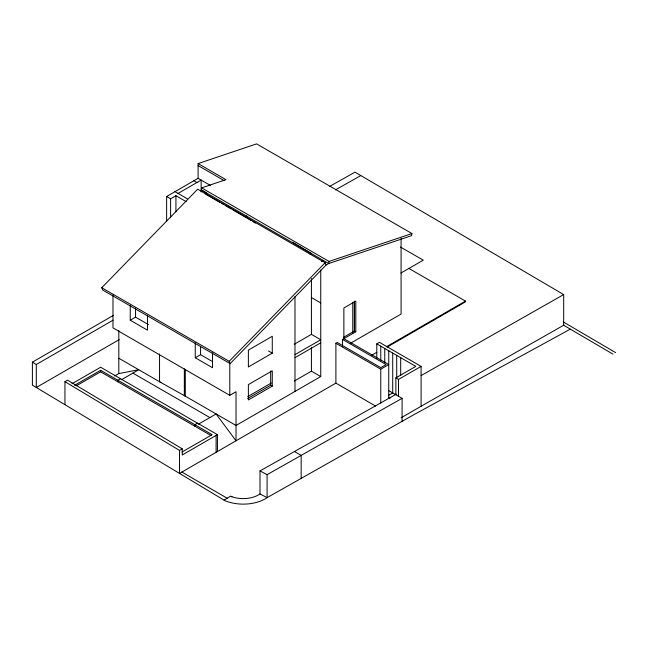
<?xml version="1.0" encoding="UTF-8"?>
<svg xmlns="http://www.w3.org/2000/svg" width="648" height="648" viewBox="0 0 648 648"><rect width="100%" height="100%" fill="white"/><g stroke="black" fill="none" stroke-linecap="round" stroke-linejoin="round"><path stroke-width="0.97" d="M198.094 163.571L256.624 143.88L411.942 233.547L411.593 235.653L328.714 263.542L201.277 189.969L201.625 187.871L225.982 179.674L198.094 163.571L198.094 178.322L166.625 196.49L166.625 221.535M411.942 233.547L329.054 261.444L328.714 263.542L326.057 265.072L230.153 363.617L102.716 290.037L101.752 287.736L197.656 189.2L325.094 262.772L326.057 265.072M230.153 363.617L229.19 361.317L325.094 262.772M224.087 500.151L230.534 496.117L231.96 496.822M178.046 193.42L201.147 180.079L201.147 191.978M166.625 196.49L170.61 198.79L175.924 195.72L186.227 201.674M201.277 189.969L206.655 192.999L205.133 193.882M232.94 209.936L245.106 216.959L246.831 215.962M570.208 329.2L412.8 415.279L267.089 497.664A30.974 17.885 0 0 1 224.978 500.685L32.4 385.147L32.4 362.151L113.457 315.349M119.2 339.633L36.304 387.488L36.304 364.492L113.052 320.185M130.24 305.338L130.24 320.225L135.554 317.156L148.497 324.632M64.954 404.676L64.954 381.68L67.562 380.174L182.234 448.853L182.234 454.985L217.436 434.654L217.436 451.526M71.912 383.794L100.626 367.214L217.436 434.654M74.561 385.333L100.626 370.283L212.131 434.654L182.145 451.964M76.302 385.86L100.626 371.814L211.264 435.691M310.092 254.324L311.421 253.554L292.604 242.158M114.647 375.986L118.819 373.58L138.737 369.749L121.37 379.777M321.408 261.622L323.401 260.48M120.544 378.716L117.887 380.246L117.887 381.785M195.267 342.881L195.267 357.761L200.572 354.699L212.657 361.673M400.982 273.027L423.257 260.172L400.545 247.058M272.281 353.16L248.378 366.962L248.378 350.098L272.281 336.296L272.281 353.16L268.483 350.973M294.249 344.274L311.421 334.36L320.744 339.746L294.986 354.618M112.979 295.002L112.979 327.888L229.789 395.329L236.026 391.724L236.026 440.794L216.108 413.959L198.345 424.213M294.986 357.688L320.744 342.816M343.391 337.406L354.488 330.998L355.817 331.768L355.817 301.101L343.869 308.002L343.869 338.669L388.743 364.573L380.773 369.174L335.899 343.262L335.899 383.13L179.528 473.413L179.528 450.417L64.954 381.68M197.519 423.16L194.862 424.691L194.862 426.222M335.899 343.262L337.227 342.5L380.773 367.643L386.087 364.573L342.541 339.431L342.541 346.793M342.541 339.431L355.817 331.768M247.803 396.584L271.285 383.025M247.641 398.52L270.686 385.212L272.281 386.127L272.281 370.794L248.378 384.596L248.378 399.929L272.281 386.127M350.698 343.156L401.08 314.069L401.08 238.375M294.249 381.081L311.421 371.158L320.744 376.545L320.744 269.997M179.528 450.417L182.234 448.853M376.788 358.198L376.788 343.877L379.445 342.338L421.095 366.387L421.095 406.256L401.128 417.782M320.744 376.545L236.026 425.461L184.34 395.612L184.34 368.825M371.669 355.266L376.788 352.31M386.394 346.761L465.475 301.101L465.475 301.871L387.269 347.028M395.863 394.754L395.863 377.889L415.781 366.387L376.788 343.877M395.863 377.889L398.52 379.42L421.095 366.387M388.46 395.401L392.72 392.939L392.72 353.071M421.095 375.589L563.679 294.573L563.679 325.239L612.927 354.124M421.095 406.256L563.679 325.239M267.089 474.66L267.089 497.664L260.002 493.93L260.002 470.934L267.089 474.66L402.084 398.342L402.084 421.338M329.597 186.462L354.974 172.141L563.679 294.573M335.437 189.888L360.815 175.568M260.002 470.934L396.179 394.211M160.923 382.514L118.819 358.247M408.677 268.312L465.475 301.101M198.094 165.556L224.232 180.654M198.094 178.322L210.568 185.522M193.865 180.76L196.919 182.525M201.625 187.871L329.054 261.444M205.999 194.384L219.907 202.411M221.64 203.407L223.382 204.412M225.115 205.416L231.198 208.931M174.992 191.654L187.345 198.79M311.421 297.562L320.744 302.948M388.743 390.639L402.084 398.342M388.346 397.313L389.934 398.228M335.899 383.13L375.597 406.053M101.752 287.736L229.19 361.317M130.24 320.225L147.501 330.188L147.501 315.309M195.267 357.761L212.528 367.732L212.528 352.844M294.403 451.494L301.166 455.398L301.166 478.394M132.897 373.118L209.871 417.563M181.869 472.06L227.302 498.296M563.209 321.87L615.6 352.609M245.106 216.959L251.124 220.563M252.85 221.592L255.425 223.139M32.4 362.151L36.304 364.492M400.691 357.672L400.691 375.613M398.52 379.42L398.52 396.284M396.706 355.371L396.706 378.294M388.743 350.771L388.743 398.463M384.758 348.47L384.758 362.426M380.773 346.178L380.773 360.126M380.773 369.174L380.773 403.056M354.488 301.32L354.488 330.998M354.294 301.215L354.294 331.112M352.763 302.324L352.763 333.226M311.421 278.591L311.421 334.36M311.421 347.352L311.421 371.158M294.986 296.492L294.986 391.416M270.686 370.834L270.686 385.212M229.789 363.439L229.789 395.329M216.108 435.424L216.108 452.288M200.572 346.761L200.572 354.699M185.304 369.384L185.304 396.171L159.546 381.761L159.546 353.978M175.924 195.72L175.924 211.807M170.61 198.79L170.61 217.825M135.554 308.229L135.554 317.156M118.819 330.464L118.819 373.58M100.626 370.283L100.626 371.814M260.002 493.93A21.4 12.353 0 0 1 231.247 496.473"/></g></svg>
